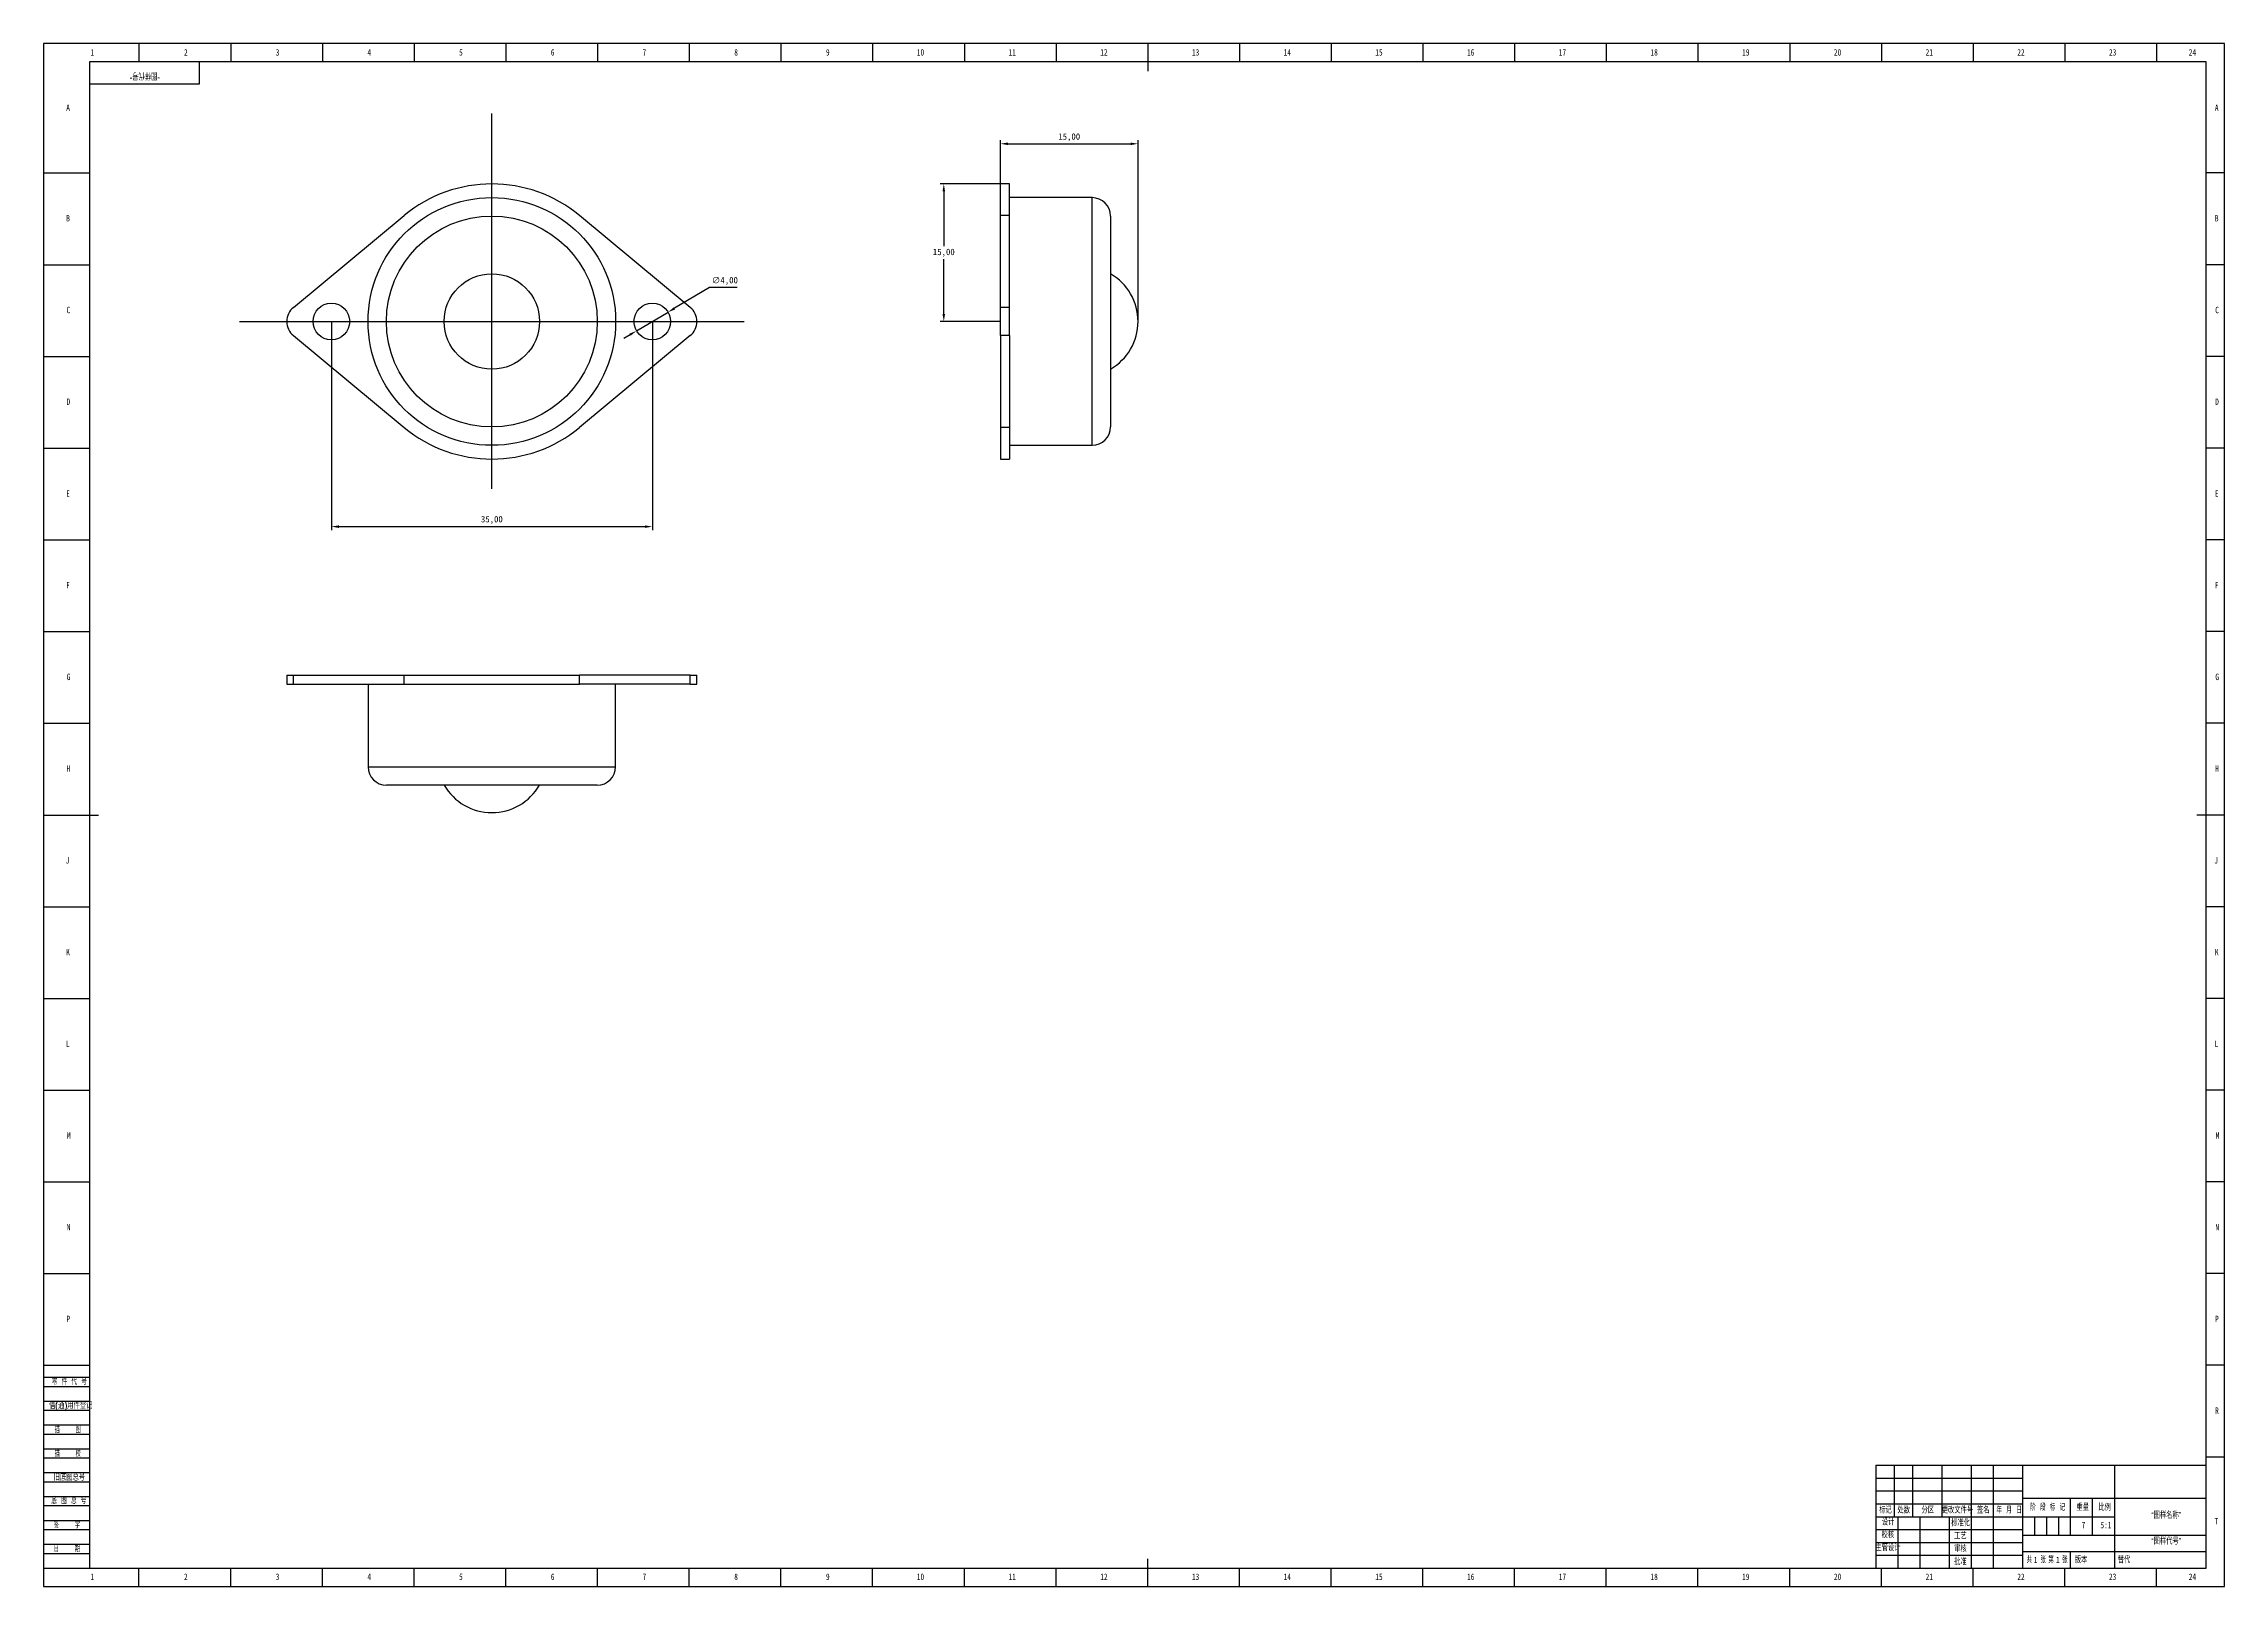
# Model space of a CAD drawing. Header units: millimetres. Extents: x 0 to 1189, y 0 to 841.
import ezdxf

# ---------------------------------------------------------------- set-up
doc = ezdxf.new("R2010")
doc.units = ezdxf.units.MM
doc.header["$PDSIZE"] = -1
for name, color, linetype in [('10', 7, 'Continuous'), ('5', 7, 'Continuous'), ('9', 7, 'Continuous'), ('SLD-0', 7, 'Continuous')]:
    doc.layers.add(name, color=color, linetype=linetype)
doc.layers.add('文字层', color=3, linetype='Continuous', lineweight=25)
doc.styles.add('SLDTEXTSTYLE0', font='TXT', dxfattribs={"width": 0.7, "bigfont": 'bigfont'})
doc.styles.add('SLDTEXTSTYLE1', font='TXT', dxfattribs={"width": 0.6, "bigfont": 'bigfont'})
doc.styles.add('SLDTEXTSTYLE2', font='TXT', dxfattribs={"width": 0.614286, "bigfont": 'bigfont'})
doc.styles.add('SLDTEXTSTYLE3', font='TXT', dxfattribs={"width": 0.62, "bigfont": 'bigfont'})
doc.styles.add('SLDTEXTSTYLE4', font='TXT', dxfattribs={"width": 0.566667, "bigfont": 'bigfont'})
doc.styles.add('SLDTEXTSTYLE5', font='TXT', dxfattribs={"width": 0.7})
doc.dimstyles.new('ISO-25', dxfattribs={"dimtxt": 2.5, "dimasz": 2.5, "dimexe": 1.25, "dimexo": 0.625, "dimtad": 1, "dimtxsty": 'Standard', "dimcen": 2.5, "dimadec": 0, "dimazin": 0, "dimtfac": 1, "dimtmove": 0, "dimatfit": 3, "dimfxl": 1, "dimarcsym": 0})

# ---------------------------------------------------------------- blocks, each defined once
blk = doc.blocks.new('*D2')
at = {"layer": 'Defpoints', "color": 0, "transparency": 16777216}
for p in [(156.9, 689.5), (331.9, 689.5), (331.9, 577.7)]:
    blk.add_point(p, dxfattribs=at)
at = {"layer": '文字层', "color": 0, "lineweight": -2, "transparency": 16777216}
for p, q in [((156.9, 689.5), (156.9, 575.7)), ((331.9, 689.5), (331.9, 575.7)), ((161, 577.7), (327.8, 577.7))]:
    blk.add_line(p, q, dxfattribs=at)
at = {"layer": '文字层', "color": 0, "transparency": 16777216}
for points in [[(161, 578.4), (161, 577), (156.9, 577.7)], [(327.8, 578.4), (327.8, 577), (331.9, 577.7)]]:
    blk.add_solid(points, dxfattribs=at)
at = {"layer": '文字层', "color": 0, "transparency": 16777216, "insert": (244.4, 581.3), "char_height": 3.5, "attachment_point": 5}
blk.add_mtext('35,00', dxfattribs=at)
blk = doc.blocks.new('*D3')
at = {"layer": 'Defpoints', "color": 0, "transparency": 16777216}
for p in [(521.7, 764.5), (490.8, 689.5), (521.7, 689.5)]:
    blk.add_point(p, dxfattribs=at)
at = {"layer": '文字层', "color": 0, "lineweight": -2, "transparency": 16777216}
for p, q in [((521.7, 764.5), (488.8, 764.5)), ((490.8, 760.4), (490.8, 730.6)), ((490.8, 693.6), (490.8, 723.5)), ((521.7, 689.5), (488.8, 689.5))]:
    blk.add_line(p, q, dxfattribs=at)
at = {"layer": '文字层', "color": 0, "transparency": 16777216}
for points in [[(490.1, 760.4), (491.5, 760.4), (490.8, 764.5)], [(490.1, 693.6), (491.5, 693.6), (490.8, 689.5)]]:
    blk.add_solid(points, dxfattribs=at)
at = {"layer": '文字层', "color": 0, "transparency": 16777216, "insert": (490.8, 727), "char_height": 3.5, "attachment_point": 5}
blk.add_mtext('15,00', dxfattribs=at)
blk = doc.blocks.new('*D4')
at = {"layer": 'Defpoints', "color": 0, "transparency": 16777216}
for p in [(596.7, 786.4), (521.7, 764.5), (340.5, 694.6), (323.3, 684.4), (596.7, 689.5)]:
    blk.add_point(p, dxfattribs=at)
at = {"layer": '文字层', "color": 0, "lineweight": -2, "transparency": 16777216}
for p, q in [((521.7, 764.5), (521.7, 788.4)), ((525.8, 786.4), (592.6, 786.4)), ((596.7, 689.5), (596.7, 788.4)), ((363.1, 708.1), (344, 696.7)), ((378.1, 708.1), (363.1, 708.1)), ((323.3, 684.4), (340.5, 694.6)), ((319.8, 682.3), (316.3, 680.3))]:
    blk.add_line(p, q, dxfattribs=at)
at = {"layer": '文字层', "color": 0, "transparency": 16777216}
for points in [[(525.8, 787.1), (525.8, 785.7), (521.7, 786.4)], [(592.6, 787.1), (592.6, 785.7), (596.7, 786.4)], [(343.6, 697.3), (344.3, 696.1), (340.5, 694.6)], [(319.4, 682.9), (320.1, 681.8), (323.3, 684.4)]]:
    blk.add_solid(points, dxfattribs=at)
at = {"layer": '文字层', "color": 0, "transparency": 16777216, "char_height": 3.5, "attachment_point": 5}
for s, insert in [('15,00', (559.2, 789.9)), ('∅4,00', (371.4, 711.6))]:
    blk.add_mtext(s, dxfattribs=dict(at, insert=insert))

msp = doc.modelspace()

# ---------------------------------------------------------------- linework, layer by layer
at = {"color": 7, "linetype": 'Continuous', "lineweight": 25}
for p, q in [((526.697, 764.527), (521.697, 764.527)), ((521.697, 747.261), (521.697, 764.527)), ((526.697, 747.261), (526.697, 764.527)), ((571.697, 757.027), (526.697, 757.027)), ((571.697, 622.027), (571.697, 757.027)), ((136.165, 697.225), (196.509, 747.261)), ((352.597, 697.225), (292.253, 747.261)), ((526.697, 747.261), (521.697, 747.261)), ((521.697, 697.225), (521.697, 747.261)), ((526.697, 697.225), (526.697, 747.261)), ((581.697, 747.027), (581.697, 632.027)), ((526.697, 697.225), (521.697, 697.225)), ((521.697, 681.829), (521.697, 697.225)), ((526.697, 681.829), (526.697, 697.225)), ((136.165, 681.829), (196.509, 631.793)), ((352.597, 681.829), (292.253, 631.793)), ((526.697, 681.829), (521.697, 681.829)), ((521.697, 681.829), (521.697, 631.793)), ((526.697, 681.829), (526.697, 631.793)), ((526.697, 631.793), (521.697, 631.793)), ((521.697, 631.793), (521.697, 614.527)), ((526.697, 631.793), (526.697, 614.527)), ((526.697, 622.027), (571.697, 622.027)), ((521.697, 614.527), (526.697, 614.527)), ((132.548, 496.79), (132.548, 491.79)), ((132.548, 496.79), (136.165, 496.79)), ((132.548, 491.79), (136.165, 491.79)), ((136.165, 491.79), (136.165, 496.79)), ((136.165, 496.79), (196.509, 496.79)), ((136.165, 491.79), (196.509, 491.79)), ((176.881, 491.79), (176.881, 446.79)), ((196.509, 491.79), (196.509, 496.79)), ((196.509, 496.79), (292.253, 496.79)), ((196.509, 491.79), (292.253, 491.79)), ((292.253, 491.79), (292.253, 496.79)), ((352.597, 496.79), (292.253, 496.79)), ((352.597, 491.79), (292.253, 491.79)), ((311.881, 446.79), (311.881, 491.79)), ((352.597, 491.79), (352.597, 496.79)), ((352.597, 496.79), (356.214, 496.79)), ((352.597, 491.79), (356.214, 491.79)), ((356.214, 491.79), (356.214, 496.79)), ((176.881, 446.79), (311.881, 446.79)), ((301.881, 436.79), (186.881, 436.79))]:
    msp.add_line(p, q, dxfattribs=at)
for centre, radius in [((244.381, 689.527), 67.5), ((244.381, 689.527), 57.5), ((244.381, 689.527), 25.981), ((156.881, 689.527), 10), ((331.881, 689.527), 10)]:
    msp.add_circle(centre, radius, dxfattribs=at)
for centre, radius, start, end in [((244.381, 689.527), 75, 50.334987, 129.665013), ((571.697, 747.027), 10, 0, 90), ((566.697, 689.527), 30, 300, 60), ((142.548, 689.527), 10, 129.665013, 230.334987), ((346.214, 689.527), 10, 309.665013, 50.334987), ((244.381, 689.527), 75, 230.334987, 309.665013), ((571.697, 632.027), 10, 270, 0), ((186.881, 446.79), 10, 180, 270), ((301.881, 446.79), 10, 270, 0), ((244.381, 451.79), 30, 210, 330)]:
    msp.add_arc(centre, radius, start, end, dxfattribs=at)
at = {"layer": '5', "color": 7}
for p, q in [((1189, 841), (0, 841)), ((0, 841), (0, 0)), ((1189, 0), (1189, 841)), ((0, 114), (25, 114)), ((0, 109), (25, 109)), ((0, 101), (25, 101)), ((0, 96), (25, 96)), ((0, 88), (25, 88)), ((0, 83), (25, 83)), ((0, 75), (25, 75)), ((0, 70), (25, 70)), ((0, 62), (25, 62)), ((0, 57), (25, 57)), ((0, 49), (25, 49)), ((999, 59), (1079, 59)), ((999, 52), (1079, 52)), ((0, 44), (25, 44)), ((0, 36), (25, 36)), ((1085.5, 38), (1085.5, 28)), ((1092, 38), (1092, 28)), ((1098.5, 38), (1098.5, 28)), ((0, 31), (25, 31)), ((0, 23), (25, 23)), ((0, 18), (25, 18)), ((0, 0), (1189, 0))]:
    msp.add_line(p, q, dxfattribs=at)
at = {"layer": '5'}
for p, q in [((52, 841), (52, 831.05)), ((102, 841), (102, 831.05)), ((152, 841), (152, 831.05)), ((202, 841), (202, 831.05)), ((252, 841), (252, 831.05)), ((302, 841), (302, 831.05)), ((352, 841), (352, 831.05)), ((402, 841), (402, 831.05)), ((452, 841), (452, 831.05)), ((502, 841), (502, 831.05)), ((552, 841), (552, 831.05)), ((652, 841), (652, 831.05)), ((702, 841), (702, 831.05)), ((752, 841), (752, 831.05)), ((802, 841), (802, 831.05)), ((852, 841), (852, 831.05)), ((902, 841), (902, 831.05)), ((952, 841), (952, 831.05)), ((1002, 841), (1002, 831.05)), ((1052, 841), (1052, 831.05)), ((1102, 841), (1102, 831.05)), ((1152, 841), (1152, 831.05)), ((0, 770.5), (25, 770.5)), ((1189, 770.5), (1179, 770.5)), ((0, 720.5), (25, 720.5)), ((1189, 720.5), (1179, 720.5)), ((0, 670.5), (25, 670.5)), ((1189, 670.5), (1179, 670.5)), ((0, 620.5), (25, 620.5)), ((1189, 620.5), (1179, 620.5)), ((0, 570.5), (25, 570.5)), ((1189, 570.5), (1179, 570.5)), ((0, 520.5), (25, 520.5)), ((1189, 520.5), (1179, 520.5)), ((0, 470.5), (25, 470.5)), ((1189, 470.5), (1179, 470.5)), ((0, 370.5), (25, 370.5)), ((1189, 370.5), (1179, 370.5)), ((0, 320.5), (25, 320.5)), ((1189, 320.5), (1179, 320.5)), ((0, 270.5), (25, 270.5)), ((1189, 270.5), (1179, 270.5)), ((0, 220.5), (25, 220.5)), ((1189, 220.5), (1179, 220.5)), ((0, 170.5), (25, 170.5)), ((1189, 170.5), (1179, 170.5)), ((0, 120.5), (25, 120.5)), ((1189, 120.5), (1179, 120.5)), ((1189, 70.5), (1179, 70.5)), ((52, 0), (52, 10)), ((102, 0), (102, 10)), ((152, 0), (152, 10)), ((202, 0), (202, 10)), ((252, 0), (252, 10)), ((302, 0), (302, 10)), ((352, 0), (352, 10)), ((402, 0), (402, 10)), ((452, 0), (452, 10)), ((502, 0), (502, 10)), ((552, 0), (552, 10)), ((652, 0), (652, 10)), ((702, 0), (702, 10)), ((752, 0), (752, 10)), ((802, 0), (802, 10)), ((852, 0), (852, 10)), ((902, 0), (902, 10)), ((952, 0), (952, 10)), ((1002, 0), (1002, 10)), ((1052, 0), (1052, 10)), ((1102, 0), (1102, 10)), ((1152, 0), (1152, 10))]:
    msp.add_line(p, q, dxfattribs=at)
at = {"layer": '5', "lineweight": 25}
for p, q in [((602, 841), (602, 826)), ((0, 420.5), (30, 420.5)), ((1189, 420.5), (1174, 420.5)), ((602, 0), (602, 15)), ((1105, 18.982), (1105, 10))]:
    msp.add_line(p, q, dxfattribs=at)
at = {"layer": '5', "color": 7, "lineweight": 25}
for p, q in [((1179, 831.05), (25, 831.05)), ((25, 831.05), (25, 10)), ((85, 819), (85, 831)), ((1179, 10), (1179, 831.05)), ((25, 819), (85, 819)), ((999, 66), (1179, 66)), ((999, 66), (999, 10)), ((1009, 66), (1009, 38)), ((1019, 66), (1019, 38)), ((1035, 66), (1035, 38)), ((1051, 66), (1051, 10)), ((1063, 66), (1063, 10)), ((1079, 66), (1079, 10)), ((1129, 66), (1129, 38)), ((1079, 48), (1179, 48)), ((1105, 48), (1105, 28)), ((1117, 48), (1117, 28)), ((999, 45), (1079, 45)), ((999, 38), (1129, 38)), ((1011, 38), (1011, 10)), ((1023, 38), (1023, 10)), ((1039, 38), (1039, 10)), ((1129, 38), (1129, 10)), ((999, 31), (1079, 31)), ((999, 24), (1079, 24)), ((1079, 28), (1179, 28)), ((999, 17), (1079, 17)), ((1079.006, 18.982), (1179, 18.982)), ((0, 10), (1179, 10))]:
    msp.add_line(p, q, dxfattribs=at)
at = {"layer": '文字层'}
for p, q in [((244.381, 598.253), (244.381, 802.894)), ((106.881, 689.527), (381.881, 689.527))]:
    msp.add_line(p, q, dxfattribs=at)

# ---------------------------------------------------------------- texts
at = {"layer": '10', "char_height": 3.5}
for s, insert, attachment_point, style in [('1', (26.544, 837.984), 2, 'SLDTEXTSTYLE5'), ('2', (77.544, 837.984), 2, 'SLDTEXTSTYLE5'), ('3', (127.544, 837.984), 2, 'SLDTEXTSTYLE5'), ('4', (177.544, 837.984), 2, 'SLDTEXTSTYLE5'), ('5', (227.544, 837.984), 2, 'SLDTEXTSTYLE5'), ('6', (277.547, 837.984), 2, 'SLDTEXTSTYLE5'), ('7', (327.547, 837.984), 2, 'SLDTEXTSTYLE5'), ('8', (377.547, 837.984), 2, 'SLDTEXTSTYLE5'), ('9', (427.547, 837.984), 2, 'SLDTEXTSTYLE5'), ('10', (478.089, 837.984), 2, 'SLDTEXTSTYLE5'), ('11', (528.089, 837.984), 2, 'SLDTEXTSTYLE5'), ('12', (578.089, 837.984), 2, 'SLDTEXTSTYLE5'), ('13', (628.089, 837.984), 2, 'SLDTEXTSTYLE5'), ('14', (678.089, 837.984), 2, 'SLDTEXTSTYLE5'), ('15', (728.089, 837.984), 2, 'SLDTEXTSTYLE5'), ('16', (778.091, 837.984), 2, 'SLDTEXTSTYLE5'), ('17', (828.091, 837.984), 2, 'SLDTEXTSTYLE5'), ('18', (878.091, 837.984), 2, 'SLDTEXTSTYLE5'), ('19', (928.091, 837.984), 2, 'SLDTEXTSTYLE5'), ('20', (978.089, 837.984), 2, 'SLDTEXTSTYLE5'), ('21', (1028.089, 837.984), 2, 'SLDTEXTSTYLE5'), ('22', (1078.089, 837.984), 2, 'SLDTEXTSTYLE5'), ('23', (1128.089, 837.984), 2, 'SLDTEXTSTYLE5'), ('24', (1171.589, 837.984), 2, 'SLDTEXTSTYLE5'), ('A', (13.32, 807.79), 2, 'SLDTEXTSTYLE5'), ('A', (1184.82, 807.79), 2, 'SLDTEXTSTYLE5'), ('B', (13.32, 747.54), 2, 'SLDTEXTSTYLE5'), ('B', (1184.82, 747.54), 2, 'SLDTEXTSTYLE5'), ('C', (13.482, 697.54), 2, 'SLDTEXTSTYLE5'), ('C', (1184.982, 697.54), 2, 'SLDTEXTSTYLE5'), ('D', (13.484, 647.54), 2, 'SLDTEXTSTYLE5'), ('D', (1184.984, 647.54), 2, 'SLDTEXTSTYLE5'), ('E', (13.318, 597.54), 2, 'SLDTEXTSTYLE5'), ('E', (1184.818, 597.54), 2, 'SLDTEXTSTYLE5'), ('F', (13.279, 547.54), 2, 'SLDTEXTSTYLE5'), ('F', (1184.779, 547.54), 2, 'SLDTEXTSTYLE5'), ('G', (13.594, 497.54), 2, 'SLDTEXTSTYLE5'), ('G', (1185.094, 497.54), 2, 'SLDTEXTSTYLE5'), ('H', (13.484, 447.54), 2, 'SLDTEXTSTYLE5'), ('H', (1184.984, 447.54), 2, 'SLDTEXTSTYLE5'), ('J', (13.015, 397.54), 2, 'SLDTEXTSTYLE5'), ('J', (1184.515, 397.54), 2, 'SLDTEXTSTYLE5'), ('K', (13.32, 347.54), 2, 'SLDTEXTSTYLE5'), ('K', (1184.82, 347.54), 2, 'SLDTEXTSTYLE5'), ('L', (13.181, 297.54), 2, 'SLDTEXTSTYLE5'), ('L', (1184.681, 297.54), 2, 'SLDTEXTSTYLE5'), ('M', (13.707, 247.54), 2, 'SLDTEXTSTYLE5'), ('M', (1185.207, 247.54), 2, 'SLDTEXTSTYLE5'), ('N', (13.603, 197.54), 2, 'SLDTEXTSTYLE5'), ('N', (1185.103, 197.54), 2, 'SLDTEXTSTYLE5'), ('P', (13.444, 147.54), 2, 'SLDTEXTSTYLE5'), ('P', (1184.944, 147.54), 2, 'SLDTEXTSTYLE5'), ('R', (1184.984, 97.54), 2, 'SLDTEXTSTYLE5'), ('“图样名称”', (1157.279, 40.511), 2, 'SLDTEXTSTYLE0'), ('T', (1184.656, 37.234), 2, 'SLDTEXTSTYLE5'), ('校核', (1005.494, 29.857), 2, 'SLDTEXTSTYLE0'), ('7', (1112.122, 35.158), 2, 'SLDTEXTSTYLE5'), ('“图样代号”', (1157.281, 26.366), 2, 'SLDTEXTSTYLE0'), ('主管设计', (1005.562, 22.83), 2, 'SLDTEXTSTYLE0'), ('1', (1085.11, 16.188), 1, 'SLDTEXTSTYLE5'), ('1', (1097.135, 16.188), 1, 'SLDTEXTSTYLE5'), ('1', (26.544, 6.984), 2, 'SLDTEXTSTYLE5'), ('2', (77.544, 6.984), 2, 'SLDTEXTSTYLE5'), ('3', (127.544, 6.984), 2, 'SLDTEXTSTYLE5'), ('4', (177.544, 6.984), 2, 'SLDTEXTSTYLE5'), ('5', (227.544, 6.984), 2, 'SLDTEXTSTYLE5'), ('6', (277.547, 6.984), 2, 'SLDTEXTSTYLE5'), ('7', (327.547, 6.984), 2, 'SLDTEXTSTYLE5'), ('8', (377.547, 6.984), 2, 'SLDTEXTSTYLE5'), ('9', (427.547, 6.984), 2, 'SLDTEXTSTYLE5'), ('10', (478.089, 6.984), 2, 'SLDTEXTSTYLE5'), ('11', (528.089, 6.984), 2, 'SLDTEXTSTYLE5'), ('12', (578.089, 6.984), 2, 'SLDTEXTSTYLE5'), ('13', (628.089, 6.984), 2, 'SLDTEXTSTYLE5'), ('14', (678.089, 6.984), 2, 'SLDTEXTSTYLE5'), ('15', (728.089, 6.984), 2, 'SLDTEXTSTYLE5'), ('16', (778.091, 6.984), 2, 'SLDTEXTSTYLE5'), ('17', (828.091, 6.984), 2, 'SLDTEXTSTYLE5'), ('18', (878.091, 6.984), 2, 'SLDTEXTSTYLE5'), ('19', (928.091, 6.984), 2, 'SLDTEXTSTYLE5'), ('20', (978.089, 6.984), 2, 'SLDTEXTSTYLE5'), ('21', (1028.089, 6.984), 2, 'SLDTEXTSTYLE5'), ('22', (1078.089, 6.984), 2, 'SLDTEXTSTYLE5'), ('23', (1128.089, 6.984), 2, 'SLDTEXTSTYLE5'), ('24', (1171.589, 6.984), 2, 'SLDTEXTSTYLE5')]:
    msp.add_mtext(s, dxfattribs=dict(at, insert=insert, attachment_point=attachment_point, style=style))
at = {"layer": '10', "color": 7, "insert": (1110.844, 16.188), "char_height": 3.5, "attachment_point": 2, "style": 'SLDTEXTSTYLE0'}
msp.add_mtext('版本', dxfattribs=at)
at = {"layer": '9', "color": 7, "char_height": 3.5}
for s, insert, attachment_point, style in [('零 件 代 号', (4.482, 113.36), 1, 'SLDTEXTSTYLE2'), ('借(通)用件登记', (2.933, 100.276), 1, 'SLDTEXTSTYLE0'), ('描    图', (13.129, 87.176), 2, 'SLDTEXTSTYLE4'), ('描    校', (13.129, 74.137), 2, 'SLDTEXTSTYLE4'), ('旧底图总号', (5.459, 61.201), 1, 'SLDTEXTSTYLE0'), ('底 图 总 号', (4.212, 48.433), 1, 'SLDTEXTSTYLE2'), ('标记', (1004.245, 43.306), 2, 'SLDTEXTSTYLE0'), ('设计', (1005.645, 36.767), 2, 'SLDTEXTSTYLE0'), ('处数', (1014.171, 43.306), 2, 'SLDTEXTSTYLE0'), ('分区', (1027.308, 43.306), 2, 'SLDTEXTSTYLE0'), ('更改文件号', (1043.482, 43.306), 2, 'SLDTEXTSTYLE0'), ('标准化', (1045.185, 36.358), 2, 'SLDTEXTSTYLE0'), ('签名', (1057.537, 43.306), 2, 'SLDTEXTSTYLE0'), ('年 月 日', (1071.61, 43.306), 2, 'SLDTEXTSTYLE3'), ('阶 段 标 记', (1092.651, 44.81), 2, 'SLDTEXTSTYLE2'), ('重量', (1111.794, 44.81), 2, 'SLDTEXTSTYLE0'), ('比例', (1123.679, 44.81), 2, 'SLDTEXTSTYLE0'), ('签    字', (12.691, 35.193), 2, 'SLDTEXTSTYLE4'), ('工艺', (1045.075, 29.23), 2, 'SLDTEXTSTYLE0'), ('日    期', (12.691, 22.233), 2, 'SLDTEXTSTYLE4'), ('批准', (1045.075, 15.216), 2, 'SLDTEXTSTYLE0'), ('审核', (1045.075, 22.249), 2, 'SLDTEXTSTYLE0'), ('共  张', (1086.383, 16.188), 2, 'SLDTEXTSTYLE1'), ('第  张', (1098.274, 16.188), 2, 'SLDTEXTSTYLE1')]:
    msp.add_mtext(s, dxfattribs=dict(at, insert=insert, attachment_point=attachment_point, style=style))
at = {"layer": 'SLD-0', "insert": (55.211, 821.738), "char_height": 3.5, "attachment_point": 2, "rotation": 180, "style": 'SLDTEXTSTYLE0'}
msp.add_mtext('“图样代号”', dxfattribs=at)
at = {"layer": 'SLD-0', "char_height": 3.5}
for s, insert, attachment_point, style in [('5:1', (1124.437, 35.158), 2, 'SLDTEXTSTYLE5'), ('替代', (1130.851, 16.188), 1, 'SLDTEXTSTYLE0')]:
    msp.add_mtext(s, dxfattribs=dict(at, insert=insert, attachment_point=attachment_point, style=style))

# ---------------------------------------------------------------- dimensions: what is measured, and where the dimension line sits
at = {"layer": '文字层'}
dim = msp.add_diameter_dim_2p(p1=(323.282, 684.423), p2=(340.48, 694.631), dimstyle='ISO-25', override={"dimtxt": 3.5, "dimasz": 4.08, "dimexe": 2, "dimexo": 0, "dimgap": 1.524, "dimtih": 1, "dimtoh": 1, "dimlfac": 0.2, "dimzin": 0, "dimadec": 2, "dimtzin": 0}, dxfattribs=at)
dim.commit()
dim.dimension.update_dxf_attribs({"geometry": '*D4', "text_midpoint": (371.371, 708.079), "dimtype": 163})
for base, p1, p2, picture, middle in [((596.697, 786.378), (521.697, 764.527), (596.697, 689.527), '*D4', (559.197, 789.944)), ((331.881, 577.71), (156.881, 689.527), (331.881, 689.527), '*D2', (244.381, 581.275))]:
    dim = msp.add_linear_dim(base=base, p1=p1, p2=p2, dimstyle='ISO-25', override={"dimtxt": 3.5, "dimasz": 4.08, "dimexe": 2, "dimexo": 0, "dimgap": 1.524, "dimtih": 1, "dimtoh": 1, "dimlfac": 0.2, "dimzin": 0, "dimadec": 2, "dimtzin": 0}, dxfattribs=at)
    dim.commit()
    dim.dimension.update_dxf_attribs({"geometry": picture, "text_midpoint": middle})
dim = msp.add_linear_dim(base=(490.83, 689.527), p1=(521.697, 764.527), p2=(521.697, 689.527), angle=90, dimstyle='ISO-25', override={"dimtxt": 3.5, "dimasz": 4.08, "dimexe": 2, "dimexo": 0, "dimgap": 1.524, "dimtih": 1, "dimtoh": 1, "dimlfac": 0.2, "dimzin": 0, "dimadec": 2, "dimtzin": 0}, dxfattribs=at)
dim.commit()
dim.dimension.update_dxf_attribs({"geometry": '*D3', "text_midpoint": (490.83, 727.027)})

doc.saveas('drawing.dxf')
